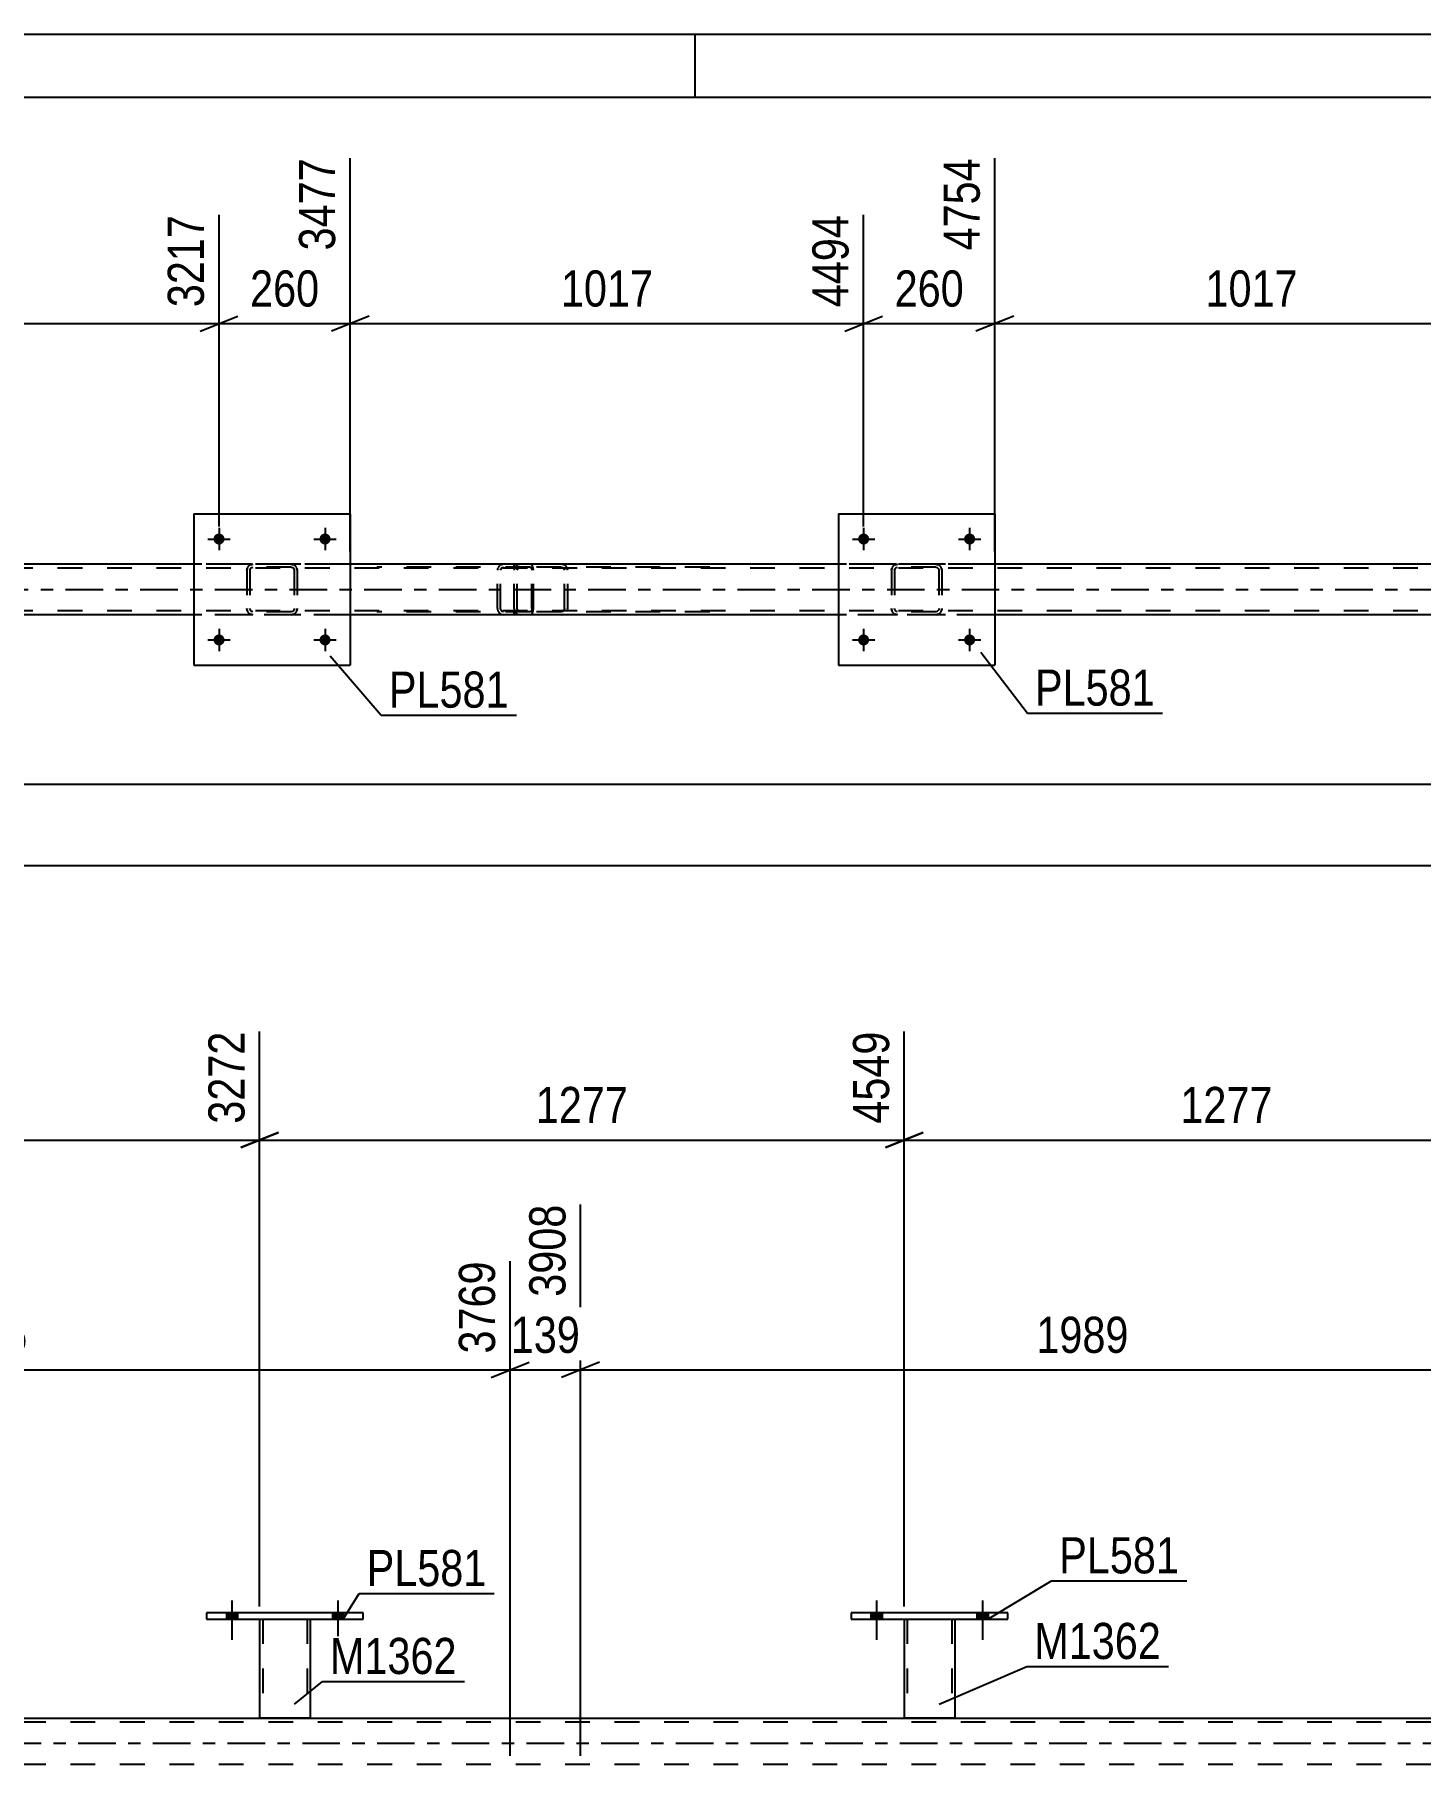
# Model space of a CAD drawing. Header units: millimetres. Extents: x 0 to 841, y 0 to 594.
# Drawn here: x 158.7 to 268.5, y 456.9 to 594 of the extents above; entities that cross this region are included whole.
import ezdxf

# ---------------------------------------------------------------- set-up
doc = ezdxf.new("R2010")
doc.units = ezdxf.units.MM
doc.linetypes.add('DXK_LINE_DOT2', pattern=[3.9198, 1.9599, -1.9599])
doc.linetypes.add('DXK_LINE_DOT3', pattern=[5.9187, 2.979, -0.9799, 0.9799, -0.9799])
doc.styles.add('Arial Narrow', font='ARIALN.TTF', dxfattribs={"height": 0.2})

# ---------------------------------------------------------------- blocks, each defined once
blk = doc.blocks.new('Unknown-814735472-1133')
at = {"color": 5, "linetype": 'Continuous'}
for p, q in [((841, 594), (0, 594)), ((211, 589), (211, 594)), ((836, 589), (5, 589))]:
    blk.add_line(p, q, dxfattribs=at)
blk = doc.blocks.new('Bolt-814735472-5143 - 5134')
at = {"linetype": 'Continuous'}
for points in [[(224.79, 546.01, -1), (223.91, 546.01, -1)], [(233.19, 546.01, -1), (232.31, 546.01, -1)]]:
    blk.add_hatch(color=1, dxfattribs=at).paths.add_polyline_path(points)
at = {"color": 1, "linetype": 'Continuous'}
for p, q in [((223.47, 546.01), (225.23, 546.01)), ((224.35, 546.89), (224.35, 545.13)), ((231.87, 546.01), (233.63, 546.01)), ((232.75, 546.89), (232.75, 545.13))]:
    blk.add_line(p, q, dxfattribs=at)
blk = doc.blocks.new('Bolt-814735472-5140 - 5134')
at = {"linetype": 'Continuous'}
for points in [[(173.71, 554.01, -1), (172.83, 554.01, -1)], [(182.11, 554.01, -1), (181.23, 554.01, -1)]]:
    blk.add_hatch(color=1, dxfattribs=at).paths.add_polyline_path(points)
at = {"color": 1, "linetype": 'Continuous'}
for p, q in [((173.27, 554.89), (173.27, 553.13)), ((181.67, 554.89), (181.67, 553.13)), ((172.39, 554.01), (174.15, 554.01)), ((180.79, 554.01), (182.55, 554.01))]:
    blk.add_line(p, q, dxfattribs=at)
blk = doc.blocks.new('Bolt-814735472-5141 - 5134')
at = {"linetype": 'Continuous'}
for points in [[(173.71, 546.01, -1), (172.83, 546.01, -1)], [(182.11, 546.01, -1), (181.23, 546.01, -1)]]:
    blk.add_hatch(color=1, dxfattribs=at).paths.add_polyline_path(points)
at = {"color": 1, "linetype": 'Continuous'}
for p, q in [((172.39, 546.01), (174.15, 546.01)), ((173.27, 546.89), (173.27, 545.13)), ((180.79, 546.01), (182.55, 546.01)), ((181.67, 546.89), (181.67, 545.13))]:
    blk.add_line(p, q, dxfattribs=at)
blk = doc.blocks.new('Bolt-814735472-5142 - 5134')
at = {"linetype": 'Continuous'}
for points in [[(224.79, 554.01, -1), (223.91, 554.01, -1)], [(233.19, 554.01, -1), (232.31, 554.01, -1)]]:
    blk.add_hatch(color=1, dxfattribs=at).paths.add_polyline_path(points)
at = {"color": 1, "linetype": 'Continuous'}
for p, q in [((224.35, 554.89), (224.35, 553.13)), ((232.75, 554.89), (232.75, 553.13)), ((223.47, 554.01), (225.23, 554.01)), ((231.87, 554.01), (233.63, 554.01))]:
    blk.add_line(p, q, dxfattribs=at)
blk = doc.blocks.new('Part-814735472-5180 - 5134')
at = {"color": 2, "linetype": 'Continuous'}
for p, q in [((171.27, 556.01), (171.27, 544.01)), ((171.27, 556.01), (183.67, 556.01)), ((183.67, 556.01), (183.67, 544.01)), ((171.27, 544.01), (183.67, 544.01))]:
    blk.add_line(p, q, dxfattribs=at)
blk = doc.blocks.new('Part-814735472-5181 - 5134')
at = {"color": 7, "linetype": 'DXK_LINE_DOT2'}
for p, q in [((175.47, 551.53), (175.51, 551.71)), ((175.51, 551.71), (175.47, 551.53)), ((175.47, 551.53), (175.47, 548.49)), ((175.71, 551.53), (175.73, 551.62)), ((175.71, 551.53), (175.71, 548.49)), ((175.73, 551.62), (175.78, 551.7)), ((175.77, 551.97), (175.95, 552.01)), ((175.95, 552.01), (175.77, 551.97)), ((175.78, 551.7), (175.86, 551.75)), ((175.86, 551.75), (175.95, 551.77)), ((178.99, 552.01), (175.95, 552.01)), ((178.99, 551.77), (175.95, 551.77)), ((178.99, 552.01), (179.18, 551.97)), ((179.18, 551.97), (178.99, 552.01)), ((178.99, 551.77), (179.09, 551.75)), ((179.09, 551.75), (179.16, 551.7)), ((179.16, 551.7), (179.22, 551.62)), ((179.22, 551.62), (179.23, 551.53)), ((179.23, 551.53), (179.23, 548.49)), ((179.44, 551.71), (179.47, 551.53)), ((179.47, 551.53), (179.44, 551.71)), ((179.47, 551.53), (179.47, 548.49)), ((175.51, 548.31), (175.47, 548.49)), ((175.47, 548.49), (175.51, 548.31)), ((175.73, 548.4), (175.71, 548.49)), ((175.78, 548.32), (175.73, 548.4)), ((175.95, 548.01), (175.77, 548.05)), ((175.77, 548.05), (175.95, 548.01)), ((175.86, 548.27), (175.78, 548.32)), ((175.95, 548.25), (175.86, 548.27)), ((178.99, 548.25), (175.95, 548.25)), ((178.99, 548.01), (175.95, 548.01)), ((179.09, 548.27), (178.99, 548.25)), ((179.18, 548.05), (178.99, 548.01)), ((178.99, 548.01), (179.18, 548.05)), ((179.16, 548.32), (179.09, 548.27)), ((179.22, 548.4), (179.16, 548.32)), ((179.23, 548.49), (179.22, 548.4)), ((179.47, 548.49), (179.44, 548.31)), ((179.44, 548.31), (179.47, 548.49))]:
    blk.add_line(p, q, dxfattribs=at)
at = {"color": 7, "linetype": 'DXK_LINE_DOT3'}
blk.add_line((177.47, 550.01), (177.47, 550.01), dxfattribs=at)
at = {"color": 7, "linetype": 'DXK_LINE_DOT2'}
for centre, start, end in [((175.95, 551.53), 112.5, 157.5), ((175.95, 551.53), 112.5, 157.5), ((178.99, 551.53), 22.5, 67.5), ((178.99, 551.53), 22.5, 67.5), ((175.95, 548.49), 202.5, 247.5), ((175.95, 548.49), 202.5, 247.5), ((178.99, 548.49), 292.5, 337.5), ((178.99, 548.49), 292.5, 337.5)]:
    blk.add_arc(centre, 0.48, start, end, dxfattribs=at)
blk = doc.blocks.new('Part-814735472-5186 - 5134')
at = {"color": 2, "linetype": 'Continuous'}
for p, q in [((222.35, 556.01), (222.35, 544.01)), ((222.35, 556.01), (234.75, 556.01)), ((234.75, 556.01), (234.75, 544.01)), ((222.35, 544.01), (234.75, 544.01))]:
    blk.add_line(p, q, dxfattribs=at)
blk = doc.blocks.new('Part-814735472-5187 - 5134')
at = {"color": 7, "linetype": 'DXK_LINE_DOT2'}
for p, q in [((226.55, 551.53), (226.59, 551.71)), ((226.59, 551.71), (226.55, 551.53)), ((226.55, 551.53), (226.55, 548.49)), ((226.79, 551.53), (226.81, 551.62)), ((226.79, 551.53), (226.79, 548.49)), ((226.81, 551.62), (226.87, 551.7)), ((226.85, 551.97), (227.03, 552.01)), ((227.03, 552.01), (226.85, 551.97)), ((226.87, 551.7), (226.94, 551.75)), ((226.94, 551.75), (227.03, 551.77)), ((230.07, 552.01), (227.03, 552.01)), ((230.07, 551.77), (227.03, 551.77)), ((230.07, 552.01), (230.26, 551.97)), ((230.26, 551.97), (230.07, 552.01)), ((230.07, 551.77), (230.17, 551.75)), ((230.17, 551.75), (230.24, 551.7)), ((230.24, 551.7), (230.3, 551.62)), ((230.3, 551.62), (230.31, 551.53)), ((230.31, 551.53), (230.31, 548.49)), ((230.52, 551.71), (230.55, 551.53)), ((230.55, 551.53), (230.52, 551.71)), ((230.55, 551.53), (230.55, 548.49)), ((226.59, 548.31), (226.55, 548.49)), ((226.55, 548.49), (226.59, 548.31)), ((226.81, 548.4), (226.79, 548.49)), ((226.87, 548.32), (226.81, 548.4)), ((227.03, 548.01), (226.85, 548.05)), ((226.85, 548.05), (227.03, 548.01)), ((226.94, 548.27), (226.87, 548.32)), ((227.03, 548.25), (226.94, 548.27)), ((230.07, 548.25), (227.03, 548.25)), ((230.07, 548.01), (227.03, 548.01)), ((230.17, 548.27), (230.07, 548.25)), ((230.26, 548.05), (230.07, 548.01)), ((230.07, 548.01), (230.26, 548.05)), ((230.24, 548.32), (230.17, 548.27)), ((230.3, 548.4), (230.24, 548.32)), ((230.31, 548.49), (230.3, 548.4)), ((230.55, 548.49), (230.52, 548.31)), ((230.52, 548.31), (230.55, 548.49))]:
    blk.add_line(p, q, dxfattribs=at)
at = {"color": 7, "linetype": 'DXK_LINE_DOT3'}
blk.add_line((228.55, 550.01), (228.55, 550.01), dxfattribs=at)
at = {"color": 7, "linetype": 'DXK_LINE_DOT2'}
for centre, start, end in [((227.03, 551.53), 112.5, 157.5), ((227.03, 551.53), 112.5, 157.5), ((230.07, 551.53), 22.5, 67.5), ((230.07, 551.53), 22.5, 67.5), ((227.03, 548.49), 202.5, 247.5), ((227.03, 548.49), 202.5, 247.5), ((230.07, 548.49), 292.5, 337.5), ((230.07, 548.49), 292.5, 337.5)]:
    blk.add_arc(centre, 0.48, start, end, dxfattribs=at)
blk = doc.blocks.new('Part-814735472-5269 - 5134')
at = {"color": 7, "linetype": 'DXK_LINE_DOT2'}
for p, q in [((197.92, 552.01), (185.77, 552.01)), ((197.92, 551.77), (185.77, 551.77)), ((195.35, 551.62), (195.33, 551.53)), ((195.33, 548.49), (195.33, 551.53)), ((195.37, 551.71), (195.35, 551.62)), ((195.58, 551.53), (195.6, 551.62)), ((195.58, 548.49), (195.58, 551.53)), ((195.6, 551.62), (195.66, 551.7)), ((195.83, 552.01), (195.64, 551.97)), ((195.66, 551.7), (195.74, 551.75)), ((195.74, 551.75), (195.83, 551.77)), ((196.65, 551.77), (196.65, 552.01)), ((198.03, 551.97), (197.92, 552.01)), ((197.92, 551.77), (197.98, 551.75)), ((197.98, 551.75), (198.02, 551.7)), ((198.02, 551.7), (198.05, 551.62)), ((198.12, 551.87), (198.03, 551.97)), ((198.05, 551.62), (198.06, 551.53)), ((198.06, 548.49), (198.06, 551.53)), ((198.17, 551.71), (198.12, 551.87)), ((198.2, 551.53), (198.17, 551.71)), ((198.2, 548.49), (198.2, 551.53)), ((197.92, 548.25), (185.77, 548.25)), ((197.92, 548.01), (185.77, 548.01)), ((195.33, 548.49), (195.35, 548.41)), ((195.35, 548.41), (195.37, 548.31)), ((195.6, 548.4), (195.58, 548.49)), ((195.66, 548.32), (195.6, 548.4)), ((195.64, 548.05), (195.83, 548.01)), ((195.74, 548.27), (195.66, 548.32)), ((195.83, 548.25), (195.74, 548.27)), ((196.65, 548.01), (196.65, 548.25)), ((197.98, 548.27), (197.92, 548.25)), ((197.92, 548.01), (198.03, 548.05)), ((198.02, 548.32), (197.98, 548.27)), ((198.05, 548.4), (198.02, 548.32)), ((198.03, 548.05), (198.12, 548.15)), ((198.06, 548.49), (198.05, 548.4)), ((198.12, 548.15), (198.17, 548.31)), ((198.17, 548.31), (198.2, 548.49))]:
    blk.add_line(p, q, dxfattribs=at)
for centre, start, end in [((195.82, 551.52), 111.1939, 156.1504), ((195.82, 548.51), 203.8496, 248.8061)]:
    blk.add_arc(centre, 0.492, start, end, dxfattribs=at)
blk = doc.blocks.new('Part-814735472-5282 - 5134')
at = {"color": 7, "linetype": 'DXK_LINE_DOT2'}
for p, q in [((196.67, 551.62), (196.65, 551.53)), ((196.65, 548.49), (196.65, 551.53)), ((196.69, 551.71), (196.67, 551.62)), ((196.9, 551.53), (196.92, 551.62)), ((196.9, 548.49), (196.9, 551.53)), ((196.92, 551.62), (196.98, 551.7)), ((197.16, 552.01), (196.96, 551.97)), ((196.98, 551.7), (197.06, 551.75)), ((197.06, 551.75), (197.16, 551.77)), ((212.15, 552.01), (197.16, 552.01)), ((212.15, 551.77), (197.16, 551.77)), ((200.59, 551.97), (200.39, 552.01)), ((200.39, 551.77), (200.49, 551.75)), ((200.49, 551.75), (200.57, 551.7)), ((200.57, 551.7), (200.63, 551.62)), ((200.63, 551.62), (200.65, 551.53)), ((200.65, 548.49), (200.65, 551.53)), ((200.89, 551.62), (200.87, 551.71)), ((200.91, 551.53), (200.89, 551.62)), ((200.91, 548.49), (200.91, 551.53)), ((196.65, 548.49), (196.67, 548.41)), ((196.67, 548.41), (196.69, 548.31)), ((196.92, 548.4), (196.9, 548.49)), ((196.98, 548.32), (196.92, 548.4)), ((196.96, 548.05), (197.16, 548.01)), ((197.06, 548.27), (196.98, 548.32)), ((197.16, 548.25), (197.06, 548.27)), ((212.15, 548.25), (197.16, 548.25)), ((212.15, 548.01), (197.16, 548.01)), ((200.49, 548.27), (200.39, 548.25)), ((200.39, 548.01), (200.59, 548.05)), ((200.57, 548.32), (200.49, 548.27)), ((200.63, 548.4), (200.57, 548.32)), ((200.65, 548.49), (200.63, 548.4)), ((200.87, 548.31), (200.89, 548.41)), ((200.89, 548.41), (200.91, 548.49))]:
    blk.add_line(p, q, dxfattribs=at)
for centre, start, end in [((197.14, 551.51), 110.7583, 155.68), ((200.41, 551.51), 24.32, 69.2417), ((197.14, 548.51), 204.32, 249.2417)]:
    blk.add_arc(centre, 0.496, start, end, dxfattribs=at)
blk = doc.blocks.new('Part-814735472-5334 - 5134')
at = {"color": 7, "linetype": 'DXK_LINE_DOT2'}
for p, q in [((766.09, 551.69), (101.91, 551.69)), ((766.09, 552.01), (120.19, 552.01)), ((183.67, 552.01), (171.27, 552.01)), ((234.75, 552.01), (222.35, 552.01)), ((766.09, 548.33), (101.91, 548.33)), ((762.86, 548.01), (101.91, 548.01)), ((183.67, 548.01), (171.27, 548.01)), ((234.75, 548.01), (222.35, 548.01))]:
    blk.add_line(p, q, dxfattribs=at)
at = {"color": 2, "linetype": 'Continuous'}
for p, q in [((171.27, 552.01), (132.59, 552.01)), ((222.35, 552.01), (183.67, 552.01)), ((273.44, 552.01), (234.75, 552.01)), ((171.27, 548.01), (132.59, 548.01)), ((222.35, 548.01), (183.67, 548.01)), ((273.44, 548.01), (234.75, 548.01))]:
    blk.add_line(p, q, dxfattribs=at)
at = {"color": 7, "linetype": 'DXK_LINE_DOT3'}
blk.add_line((101.91, 550.01), (766.09, 550.01), dxfattribs=at)
blk = doc.blocks.new('Bolt-814735472-3307 - 3299')
at = {"linetype": 'Continuous'}
for points in [[(224.93, 468.39), (225.81, 468.39), (225.81, 468.87), (224.93, 468.87)], [(233.33, 468.39), (234.21, 468.39), (234.21, 468.87), (233.33, 468.87)]]:
    blk.add_hatch(color=1, dxfattribs=at).paths.add_polyline_path(points)
at = {"color": 1, "linetype": 'Continuous'}
for p, q in [((225.37, 469.87), (225.37, 466.75)), ((233.77, 469.87), (233.77, 466.75)), ((224.93, 468.87), (224.93, 468.39)), ((225.81, 468.87), (225.81, 468.39)), ((233.33, 468.87), (233.33, 468.39)), ((234.21, 468.87), (234.21, 468.39))]:
    blk.add_line(p, q, dxfattribs=at)
blk = doc.blocks.new('Part-814735472-3373 - 3299')
at = {"color": 2, "linetype": 'Continuous'}
for p, q in [((172.29, 468.87), (172.29, 468.39)), ((184.69, 468.87), (172.29, 468.87)), ((172.29, 468.39), (184.69, 468.39)), ((184.69, 468.39), (184.69, 468.87))]:
    blk.add_line(p, q, dxfattribs=at)
blk = doc.blocks.new('Part-814735472-3383 - 3299')
at = {"color": 2, "linetype": 'Continuous'}
for p, q in [((223.37, 468.87), (223.37, 468.39)), ((235.77, 468.87), (223.37, 468.87)), ((223.37, 468.39), (235.77, 468.39)), ((235.77, 468.39), (235.77, 468.87))]:
    blk.add_line(p, q, dxfattribs=at)
blk = doc.blocks.new('Bolt-814735472-3305 - 3299')
at = {"linetype": 'Continuous'}
for points in [[(173.85, 468.39), (174.73, 468.39), (174.73, 468.87), (173.85, 468.87)], [(182.25, 468.39), (183.13, 468.39), (183.13, 468.87), (182.25, 468.87)]]:
    blk.add_hatch(color=1, dxfattribs=at).paths.add_polyline_path(points)
at = {"color": 1, "linetype": 'Continuous'}
for p, q in [((174.29, 469.87), (174.29, 466.75)), ((182.69, 469.87), (182.69, 466.75)), ((173.85, 468.87), (173.85, 468.39)), ((174.73, 468.87), (174.73, 468.39)), ((182.25, 468.87), (182.25, 468.39)), ((183.13, 468.87), (183.13, 468.39))]:
    blk.add_line(p, q, dxfattribs=at)
blk = doc.blocks.new('Bolt-814735472-3306 - 3299')
at = {"linetype": 'Continuous'}
for points in [[(173.85, 468.39), (174.73, 468.39), (174.73, 468.87), (173.85, 468.87)], [(182.25, 468.39), (183.13, 468.39), (183.13, 468.87), (182.25, 468.87)]]:
    blk.add_hatch(color=1, dxfattribs=at).paths.add_polyline_path(points)
at = {"color": 1, "linetype": 'Continuous'}
for p, q in [((174.29, 469.87), (174.29, 466.75)), ((182.69, 469.87), (182.69, 466.75)), ((173.85, 468.87), (173.85, 468.39)), ((174.73, 468.87), (174.73, 468.39)), ((182.25, 468.87), (182.25, 468.39)), ((183.13, 468.87), (183.13, 468.39))]:
    blk.add_line(p, q, dxfattribs=at)
blk = doc.blocks.new('Bolt-814735472-3308 - 3299')
at = {"linetype": 'Continuous'}
for points in [[(224.93, 468.39), (225.81, 468.39), (225.81, 468.87), (224.93, 468.87)], [(233.33, 468.39), (234.21, 468.39), (234.21, 468.87), (233.33, 468.87)]]:
    blk.add_hatch(color=1, dxfattribs=at).paths.add_polyline_path(points)
at = {"color": 1, "linetype": 'Continuous'}
for p, q in [((225.37, 469.87), (225.37, 466.75)), ((233.77, 469.87), (233.77, 466.75)), ((224.93, 468.87), (224.93, 468.39)), ((225.81, 468.87), (225.81, 468.39)), ((233.33, 468.87), (233.33, 468.39)), ((234.21, 468.87), (234.21, 468.39))]:
    blk.add_line(p, q, dxfattribs=at)
blk = doc.blocks.new('Part-814735472-3378 - 3299')
at = {"color": 2, "linetype": 'Continuous'}
for p, q in [((176.49, 468.39), (176.49, 460.55)), ((180.49, 468.39), (180.49, 460.55)), ((176.49, 460.55), (180.49, 460.55))]:
    blk.add_line(p, q, dxfattribs=at)
at = {"color": 7, "linetype": 'DXK_LINE_DOT2'}
for p, q in [((176.49, 468.39), (180.49, 468.39)), ((176.49, 468.39), (176.49, 468.39)), ((176.49, 468.39), (176.49, 468.39)), ((176.73, 468.39), (176.73, 460.55)), ((180.25, 468.39), (180.25, 460.55)), ((180.49, 468.39), (180.49, 468.39)), ((180.49, 468.39), (180.49, 468.39)), ((180.19, 460.55), (180.23, 460.55)), ((180.19, 460.55), (180.23, 460.55)), ((180.23, 460.55), (180.25, 460.55)), ((180.23, 460.55), (180.25, 460.55))]:
    blk.add_line(p, q, dxfattribs=at)
blk = doc.blocks.new('Part-814735472-3388 - 3299')
at = {"color": 2, "linetype": 'Continuous'}
for p, q in [((227.57, 468.39), (227.57, 460.55)), ((231.57, 468.39), (231.57, 460.55)), ((227.57, 460.55), (231.57, 460.55))]:
    blk.add_line(p, q, dxfattribs=at)
at = {"color": 7, "linetype": 'DXK_LINE_DOT2'}
for p, q in [((227.57, 468.39), (231.57, 468.39)), ((227.57, 468.39), (227.57, 468.39)), ((227.57, 468.39), (227.57, 468.39)), ((227.81, 468.39), (227.81, 460.55)), ((231.33, 468.39), (231.33, 460.55)), ((231.57, 468.39), (231.57, 468.39)), ((231.57, 468.39), (231.57, 468.39)), ((231.27, 460.55), (231.31, 460.55)), ((231.27, 460.55), (231.31, 460.55)), ((231.31, 460.55), (231.33, 460.55)), ((231.31, 460.55), (231.33, 460.55))]:
    blk.add_line(p, q, dxfattribs=at)
blk = doc.blocks.new('Part-814735472-3633 - 3299')
at = {"color": 2, "linetype": 'Continuous'}
blk.add_line((102.93, 460.54), (767.11, 460.54), dxfattribs=at)
at = {"color": 7, "linetype": 'DXK_LINE_DOT2'}
for p, q in [((767.11, 460.22), (102.93, 460.22)), ((767.11, 456.86), (102.93, 456.86))]:
    blk.add_line(p, q, dxfattribs=at)
at = {"color": 7, "linetype": 'DXK_LINE_DOT3'}
blk.add_line((102.93, 458.54), (767.11, 458.54), dxfattribs=at)
blk = doc.blocks.new('StraightDimension-814735472-9685 - 5134')
at = {"color": 7, "linetype": 'Continuous'}
for p, q in [((234.75, 553.01), (234.75, 584.21)), ((275.44, 555.01), (275.44, 579.71)), ((236.25, 571.69), (233.25, 570.49)), ((234.75, 571.09), (275.44, 571.09)), ((273.94, 570.49), (276.94, 571.69))]:
    blk.add_line(p, q, dxfattribs=at)
at = {"color": 0}
blk.add_wipeout([(259.35, 571.84), (259.35, 576.04), (250.84, 576.04), (250.84, 571.84)], dxfattribs=at)
at = {"color": 3, "style": 'Arial Narrow'}
blk.add_text('1017', height=2.863, dxfattribs=at).set_placement((251.44, 572.44))
at = {"color": 0, "linetype": 'Continuous'}
blk.add_wipeout([(274.84, 580.31), (270.64, 580.31), (270.64, 571.79), (274.84, 571.79)], dxfattribs=at)
at = {"color": 3, "linetype": 'Continuous', "style": 'Arial Narrow'}
blk.add_text('5771', height=2.863, rotation=90.0002, dxfattribs=at).set_placement((274.24, 572.39))
blk = doc.blocks.new('StraightDimension-814735472-12151 - 5134')
at = {"color": 7, "linetype": 'Continuous'}
blk.add_line((59.35, 528.12), (766.73, 528.12), dxfattribs=at)
blk = doc.blocks.new('StraightDimension-814735472-5386 - 5134')
at = {"color": 7, "linetype": 'Continuous'}
blk.add_line((59.99, 534.58), (766.09, 534.58), dxfattribs=at)
blk = doc.blocks.new('StraightDimension-814735472-9686 - 5134')
at = {"color": 7, "linetype": 'Continuous'}
for p, q in [((234.75, 553.01), (234.75, 584.21)), ((224.35, 555.01), (224.35, 579.71)), ((222.85, 570.49), (225.85, 571.69)), ((224.35, 571.09), (234.75, 571.09)), ((236.25, 571.69), (233.25, 570.49))]:
    blk.add_line(p, q, dxfattribs=at)
at = {"color": 0}
blk.add_wipeout([(232.9, 571.84), (232.9, 576.04), (226.21, 576.04), (226.21, 571.84)], dxfattribs=at)
at = {"color": 3, "style": 'Arial Narrow'}
blk.add_text('260', height=2.863, dxfattribs=at).set_placement((226.81, 572.44))
at = {"color": 0, "linetype": 'Continuous'}
blk.add_wipeout([(234.15, 584.81), (229.95, 584.81), (229.95, 576.29), (234.15, 576.29)], dxfattribs=at)
at = {"color": 3, "linetype": 'Continuous', "style": 'Arial Narrow'}
blk.add_text('4754', height=2.863, rotation=90.0002, dxfattribs=at).set_placement((233.55, 576.89))
blk = doc.blocks.new('StraightDimension-814735472-9687 - 5134')
at = {"color": 7, "linetype": 'Continuous'}
for p, q in [((183.67, 553.01), (183.67, 584.21)), ((224.35, 555.01), (224.35, 579.71)), ((185.17, 571.69), (182.17, 570.49)), ((183.67, 571.09), (224.35, 571.09)), ((222.85, 570.49), (225.85, 571.69))]:
    blk.add_line(p, q, dxfattribs=at)
at = {"color": 0}
blk.add_wipeout([(208.27, 571.84), (208.27, 576.04), (199.76, 576.04), (199.76, 571.84)], dxfattribs=at)
at = {"color": 3, "style": 'Arial Narrow'}
blk.add_text('1017', height=2.863, dxfattribs=at).set_placement((200.36, 572.44))
at = {"color": 0, "linetype": 'Continuous'}
blk.add_wipeout([(223.75, 580.31), (219.55, 580.31), (219.55, 571.79), (223.75, 571.79)], dxfattribs=at)
at = {"color": 3, "linetype": 'Continuous', "style": 'Arial Narrow'}
blk.add_text('4494', height=2.863, rotation=90.0002, dxfattribs=at).set_placement((223.15, 572.39))
blk = doc.blocks.new('StraightDimension-814735472-9688 - 5134')
at = {"color": 7, "linetype": 'Continuous'}
for p, q in [((183.67, 553.01), (183.67, 584.21)), ((173.27, 555.01), (173.27, 579.71)), ((171.77, 570.49), (174.77, 571.69)), ((173.27, 571.09), (183.67, 571.09)), ((185.17, 571.69), (182.17, 570.49))]:
    blk.add_line(p, q, dxfattribs=at)
at = {"color": 0}
blk.add_wipeout([(181.82, 571.84), (181.82, 576.04), (175.13, 576.04), (175.13, 571.84)], dxfattribs=at)
at = {"color": 3, "style": 'Arial Narrow'}
blk.add_text('260', height=2.863, dxfattribs=at).set_placement((175.73, 572.44))
at = {"color": 0, "linetype": 'Continuous'}
blk.add_wipeout([(183.07, 584.81), (178.87, 584.81), (178.87, 576.29), (183.07, 576.29)], dxfattribs=at)
at = {"color": 3, "linetype": 'Continuous', "style": 'Arial Narrow'}
blk.add_text('3477', height=2.863, rotation=90.0002, dxfattribs=at).set_placement((182.47, 576.89))
blk = doc.blocks.new('StraightDimension-814735472-9689 - 5134')
at = {"color": 7, "linetype": 'Continuous'}
for p, q in [((132.59, 553.01), (132.59, 584.21)), ((173.27, 555.01), (173.27, 579.71)), ((134.09, 571.69), (131.09, 570.49)), ((132.59, 571.09), (173.27, 571.09)), ((171.77, 570.49), (174.77, 571.69))]:
    blk.add_line(p, q, dxfattribs=at)
at = {"color": 0}
blk.add_wipeout([(157.19, 571.84), (157.19, 576.04), (148.68, 576.04), (148.68, 571.84)], dxfattribs=at)
at = {"color": 3, "style": 'Arial Narrow'}
blk.add_text('1017', height=2.863, dxfattribs=at).set_placement((149.28, 572.44))
at = {"color": 0, "linetype": 'Continuous'}
blk.add_wipeout([(172.67, 580.31), (168.47, 580.31), (168.47, 571.79), (172.67, 571.79)], dxfattribs=at)
at = {"color": 3, "linetype": 'Continuous', "style": 'Arial Narrow'}
blk.add_text('3217', height=2.863, rotation=90.0002, dxfattribs=at).set_placement((172.07, 572.39))
blk = doc.blocks.new('StraightDimension-814735472-4281 - 3299')
at = {"color": 7, "linetype": 'Continuous'}
for p, q in [((201.92, 457.54), (201.92, 501.25)), ((281.48, 457.54), (281.48, 496.75)), ((203.42, 488.74), (200.42, 487.54)), ((279.98, 487.54), (282.98, 488.74)), ((201.92, 488.14), (281.48, 488.14))]:
    blk.add_line(p, q, dxfattribs=at)
at = {"color": 0}
blk.add_wipeout([(245.95, 488.89), (245.95, 493.09), (237.44, 493.09), (237.44, 488.89)], dxfattribs=at)
at = {"color": 3, "style": 'Arial Narrow'}
blk.add_text('1989', height=2.863, dxfattribs=at).set_placement((238.04, 489.49))
at = {"color": 0, "linetype": 'Continuous'}
blk.add_wipeout([(280.88, 497.35), (276.68, 497.35), (276.68, 488.84), (280.88, 488.84)], dxfattribs=at)
at = {"color": 3, "linetype": 'Continuous', "style": 'Arial Narrow'}
blk.add_text('5897', height=2.863, rotation=90.0002, dxfattribs=at).set_placement((280.28, 489.44))
blk = doc.blocks.new('StraightDimension-814735472-4257 - 3299')
at = {"color": 7, "linetype": 'Continuous'}
for p, q in [((201.92, 457.54), (201.92, 501.25)), ((196.34, 457.54), (196.34, 496.75)), ((194.84, 487.54), (197.84, 488.74)), ((203.42, 488.74), (200.42, 487.54)), ((196.34, 488.14), (201.92, 488.14))]:
    blk.add_line(p, q, dxfattribs=at)
at = {"color": 0}
blk.add_wipeout([(202.47, 488.89), (202.47, 493.09), (195.79, 493.09), (195.79, 488.89)], dxfattribs=at)
at = {"color": 3, "style": 'Arial Narrow'}
blk.add_text('139', height=2.863, dxfattribs=at).set_placement((196.39, 489.49))
at = {"color": 0, "linetype": 'Continuous'}
blk.add_wipeout([(201.32, 501.85), (197.12, 501.85), (197.12, 493.34), (201.32, 493.34)], dxfattribs=at)
at = {"color": 3, "linetype": 'Continuous', "style": 'Arial Narrow'}
blk.add_text('3908', height=2.863, rotation=90.0002, dxfattribs=at).set_placement((200.72, 493.94))
blk = doc.blocks.new('StraightDimension-814735472-4576 - 3299')
at = {"color": 7, "linetype": 'Continuous'}
for p, q in [((112.53, 457.54), (112.53, 496.75)), ((196.34, 457.54), (196.34, 496.75)), ((114.03, 488.74), (111.03, 487.54)), ((194.84, 487.54), (197.84, 488.74)), ((112.53, 488.14), (196.34, 488.14))]:
    blk.add_line(p, q, dxfattribs=at)
at = {"color": 0}
blk.add_wipeout([(158.69, 488.89), (158.69, 493.09), (150.18, 493.09), (150.18, 488.89)], dxfattribs=at)
at = {"color": 3, "style": 'Arial Narrow'}
blk.add_text('2095', height=2.863, dxfattribs=at).set_placement((150.78, 489.49))
at = {"color": 0, "linetype": 'Continuous'}
blk.add_wipeout([(195.74, 497.35), (191.54, 497.35), (191.54, 488.84), (195.74, 488.84)], dxfattribs=at)
at = {"color": 3, "linetype": 'Continuous', "style": 'Arial Narrow'}
blk.add_text('3769', height=2.863, rotation=90.0002, dxfattribs=at).set_placement((195.14, 489.44))
blk = doc.blocks.new('StraightDimension-814735472-8014 - 3299')
at = {"color": 7, "linetype": 'Continuous'}
for p, q in [((176.49, 469.39), (176.49, 514.97)), ((227.57, 469.39), (227.57, 514.97)), ((177.99, 506.96), (174.99, 505.76)), ((176.49, 506.36), (227.57, 506.36)), ((226.07, 505.76), (229.07, 506.96))]:
    blk.add_line(p, q, dxfattribs=at)
at = {"color": 0}
blk.add_wipeout([(206.28, 507.11), (206.28, 511.31), (197.77, 511.31), (197.77, 507.11)], dxfattribs=at)
at = {"color": 3, "style": 'Arial Narrow'}
blk.add_text('1277', height=2.863, dxfattribs=at).set_placement((198.37, 507.71))
at = {"color": 0, "linetype": 'Continuous'}
blk.add_wipeout([(226.97, 515.57), (222.77, 515.57), (222.77, 507.06), (226.97, 507.06)], dxfattribs=at)
at = {"color": 3, "linetype": 'Continuous', "style": 'Arial Narrow'}
blk.add_text('4549', height=2.863, rotation=90.0002, dxfattribs=at).set_placement((226.37, 507.66))
blk = doc.blocks.new('StraightDimension-814735472-8013 - 3299')
at = {"color": 7, "linetype": 'Continuous'}
for p, q in [((227.57, 469.39), (227.57, 514.97)), ((278.65, 469.39), (278.65, 514.97)), ((229.07, 506.96), (226.07, 505.76)), ((227.57, 506.36), (278.65, 506.36)), ((277.15, 505.76), (280.15, 506.96))]:
    blk.add_line(p, q, dxfattribs=at)
at = {"color": 0}
blk.add_wipeout([(257.36, 507.11), (257.36, 511.31), (248.85, 511.31), (248.85, 507.11)], dxfattribs=at)
at = {"color": 3, "style": 'Arial Narrow'}
blk.add_text('1277', height=2.863, dxfattribs=at).set_placement((249.45, 507.71))
at = {"color": 0, "linetype": 'Continuous'}
blk.add_wipeout([(278.05, 515.57), (273.85, 515.57), (273.85, 507.06), (278.05, 507.06)], dxfattribs=at)
at = {"color": 3, "linetype": 'Continuous', "style": 'Arial Narrow'}
blk.add_text('5826', height=2.863, rotation=90.0002, dxfattribs=at).set_placement((277.45, 507.66))
blk = doc.blocks.new('StraightDimension-814735472-8015 - 3299')
at = {"color": 7, "linetype": 'Continuous'}
for p, q in [((125.41, 469.39), (125.41, 514.97)), ((176.49, 469.39), (176.49, 514.97)), ((126.91, 506.96), (123.91, 505.76)), ((125.41, 506.36), (176.49, 506.36)), ((174.99, 505.76), (177.99, 506.96))]:
    blk.add_line(p, q, dxfattribs=at)
at = {"color": 0}
blk.add_wipeout([(155.2, 507.11), (155.2, 511.31), (146.69, 511.31), (146.69, 507.11)], dxfattribs=at)
at = {"color": 3, "style": 'Arial Narrow'}
blk.add_text('1277', height=2.863, dxfattribs=at).set_placement((147.29, 507.71))
at = {"color": 0, "linetype": 'Continuous'}
blk.add_wipeout([(175.89, 515.57), (171.69, 515.57), (171.69, 507.06), (175.89, 507.06)], dxfattribs=at)
at = {"color": 3, "linetype": 'Continuous', "style": 'Arial Narrow'}
blk.add_text('3272', height=2.863, rotation=90.0002, dxfattribs=at).set_placement((175.29, 507.66))
blk = doc.blocks.new('Mark-814735472-5176 - 5134')
at = {"color": 0}
blk.add_wipeout([(196.24, 540.64), (196.24, 543.64), (186.73, 543.64), (186.73, 540.64)], dxfattribs=at)
blk.add_wipeout([(196.24, 540.64), (196.24, 543.64), (186.73, 543.64), (186.73, 540.64)], dxfattribs=at)
at = {"color": 30, "linetype": 'Continuous'}
for p, q in [((182.08, 544.74), (186.13, 540.04)), ((186.13, 540.04), (196.84, 540.04))]:
    blk.add_line(p, q, dxfattribs=at)
at = {"color": 3, "style": 'Arial Narrow'}
blk.add_text('PL581', height=2.863, dxfattribs=at).set_placement((186.73, 540.64))
blk = doc.blocks.new('Mark-814735472-5182 - 5134')
at = {"color": 0}
blk.add_wipeout([(247.43, 540.8), (247.43, 543.8), (237.93, 543.8), (237.93, 540.8)], dxfattribs=at)
blk.add_wipeout([(247.43, 540.8), (247.43, 543.8), (237.93, 543.8), (237.93, 540.8)], dxfattribs=at)
at = {"color": 30, "linetype": 'Continuous'}
for p, q in [((233.64, 545.04), (237.33, 540.2)), ((237.33, 540.2), (248.03, 540.2))]:
    blk.add_line(p, q, dxfattribs=at)
at = {"color": 3, "style": 'Arial Narrow'}
blk.add_text('PL581', height=2.863, dxfattribs=at).set_placement((237.93, 540.8))
blk = doc.blocks.new('Mark-814735472-3379 - 3299')
at = {"color": 0}
blk.add_wipeout([(249.35, 472.01), (249.35, 475.01), (239.85, 475.01), (239.85, 472.01)], dxfattribs=at)
blk.add_wipeout([(249.35, 472.01), (249.35, 475.01), (239.85, 475.01), (239.85, 472.01)], dxfattribs=at)
at = {"color": 30, "linetype": 'Continuous'}
for p, q in [((234.18, 468.39), (239.25, 471.41)), ((239.25, 471.41), (249.95, 471.41))]:
    blk.add_line(p, q, dxfattribs=at)
at = {"color": 3, "style": 'Arial Narrow'}
blk.add_text('PL581', height=2.863, dxfattribs=at).set_placement((239.85, 472.01))
blk = doc.blocks.new('Mark-814735472-3374 - 3299')
at = {"color": 0}
blk.add_wipeout([(192.12, 464.03), (192.12, 467.03), (182.06, 467.03), (182.06, 464.03)], dxfattribs=at)
blk.add_wipeout([(192.12, 464.03), (192.12, 467.03), (182.06, 467.03), (182.06, 464.03)], dxfattribs=at)
at = {"color": 30, "linetype": 'Continuous'}
for p, q in [((179.26, 461.65), (181.46, 463.43)), ((181.46, 463.43), (192.72, 463.43))]:
    blk.add_line(p, q, dxfattribs=at)
at = {"color": 3, "style": 'Arial Narrow'}
blk.add_text('M1362', height=2.863, dxfattribs=at).set_placement((182.06, 464.03))
blk = doc.blocks.new('Mark-814735472-3369 - 3299')
at = {"color": 0}
blk.add_wipeout([(194.48, 471), (194.48, 474), (184.97, 474), (184.97, 471)], dxfattribs=at)
blk.add_wipeout([(194.48, 471), (194.48, 474), (184.97, 474), (184.97, 471)], dxfattribs=at)
at = {"color": 30, "linetype": 'Continuous'}
for p, q in [((183.1, 468.39), (184.37, 470.4)), ((184.37, 470.4), (195.08, 470.4))]:
    blk.add_line(p, q, dxfattribs=at)
at = {"color": 3, "style": 'Arial Narrow'}
blk.add_text('PL581', height=2.863, dxfattribs=at).set_placement((184.97, 471))
blk = doc.blocks.new('Mark-814735472-3384 - 3299')
at = {"color": 0}
blk.add_wipeout([(247.92, 465.22), (247.92, 468.22), (237.87, 468.22), (237.87, 465.22)], dxfattribs=at)
blk.add_wipeout([(247.92, 465.22), (247.92, 468.22), (237.87, 468.22), (237.87, 465.22)], dxfattribs=at)
at = {"color": 30, "linetype": 'Continuous'}
for p, q in [((230.34, 461.65), (237.27, 464.62)), ((237.27, 464.62), (248.52, 464.62))]:
    blk.add_line(p, q, dxfattribs=at)
at = {"color": 3, "style": 'Arial Narrow'}
blk.add_text('M1362', height=2.863, dxfattribs=at).set_placement((237.87, 465.22))

msp = doc.modelspace()

# ---------------------------------------------------------------- block references
for name in ['Unknown-814735472-1133', 'Part-814735472-5180 - 5134', 'Part-814735472-5186 - 5134', 'Bolt-814735472-5140 - 5134', 'Bolt-814735472-5142 - 5134', 'Part-814735472-5334 - 5134', 'Part-814735472-5181 - 5134', 'Part-814735472-5269 - 5134', 'Part-814735472-5282 - 5134', 'Part-814735472-5187 - 5134', 'Bolt-814735472-5141 - 5134', 'Bolt-814735472-5143 - 5134', 'Bolt-814735472-3305 - 3299', 'Bolt-814735472-3306 - 3299', 'Bolt-814735472-3307 - 3299', 'Bolt-814735472-3308 - 3299', 'Part-814735472-3373 - 3299', 'Part-814735472-3378 - 3299', 'Part-814735472-3383 - 3299', 'Part-814735472-3388 - 3299', 'Part-814735472-3633 - 3299']:
    msp.add_blockref(name, (0, 0))

# ---------------------------------------------------------------- next in the draw order: block references
for name in ['StraightDimension-814735472-9685 - 5134', 'StraightDimension-814735472-12151 - 5134', 'StraightDimension-814735472-4281 - 3299']:
    msp.add_blockref(name, (0, 0))

# ---------------------------------------------------------------- next in the draw order: block references
for name in ['StraightDimension-814735472-9686 - 5134', 'StraightDimension-814735472-5386 - 5134', 'StraightDimension-814735472-4257 - 3299']:
    msp.add_blockref(name, (0, 0))

# ---------------------------------------------------------------- next in the draw order: block references
for name in ['StraightDimension-814735472-9687 - 5134', 'Mark-814735472-5176 - 5134', 'Mark-814735472-5182 - 5134', 'StraightDimension-814735472-4576 - 3299']:
    msp.add_blockref(name, (0, 0))

# ---------------------------------------------------------------- next in the draw order: block references
for name in ['StraightDimension-814735472-9688 - 5134', 'StraightDimension-814735472-8014 - 3299', 'Mark-814735472-3374 - 3299']:
    msp.add_blockref(name, (0, 0))

# ---------------------------------------------------------------- next in the draw order: block references
for name in ['StraightDimension-814735472-9689 - 5134', 'StraightDimension-814735472-8015 - 3299', 'StraightDimension-814735472-8013 - 3299', 'Mark-814735472-3369 - 3299']:
    msp.add_blockref(name, (0, 0))

# ---------------------------------------------------------------- next in the draw order: block references
msp.add_blockref('Mark-814735472-3379 - 3299', (0, 0))

# ---------------------------------------------------------------- next in the draw order: block references
msp.add_blockref('Mark-814735472-3384 - 3299', (0, 0))

doc.saveas('drawing.dxf')
